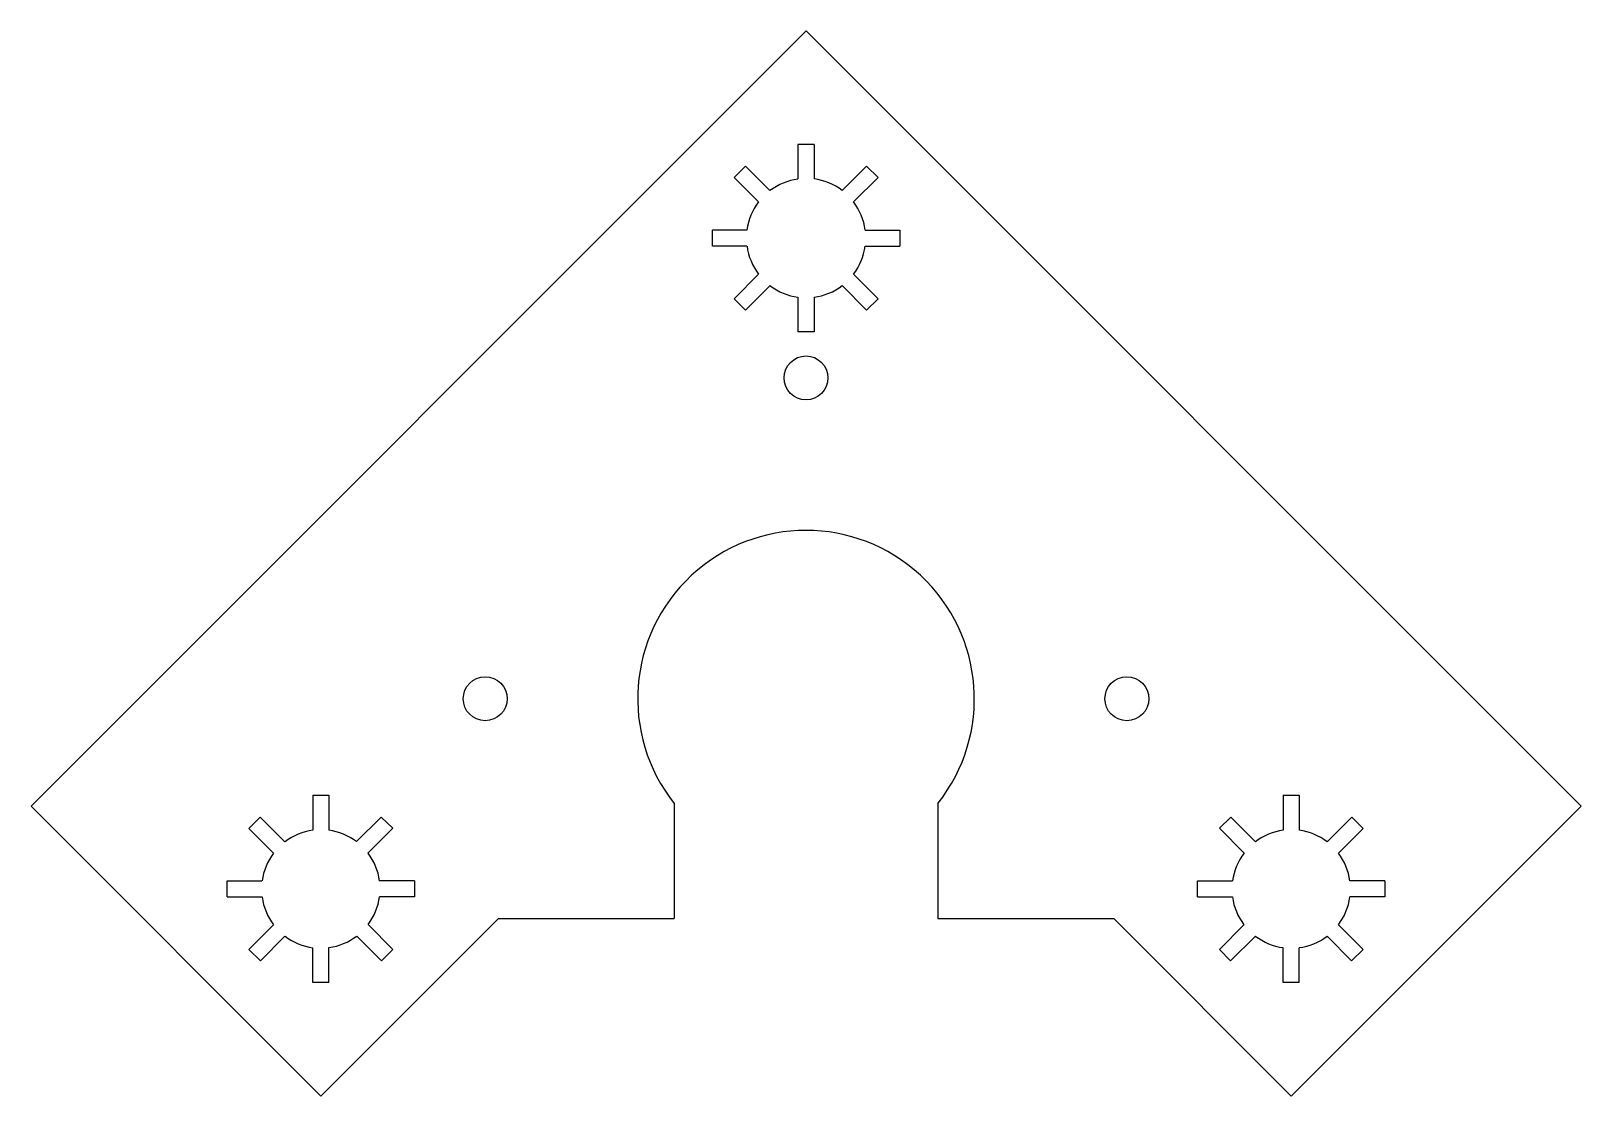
# Model space of a CAD drawing. Header units: millimetres. Extents: x -194 to -88, y 80 to 153.
import ezdxf

# ---------------------------------------------------------------- set-up
doc = ezdxf.new("R2010")
doc.units = ezdxf.units.MM

msp = doc.modelspace()

# ---------------------------------------------------------------- linework, layer by layer
at = {"color": 7, "linetype": 'Continuous', "lineweight": 25}
for p, q in [((-194.37, 99.78), (-141.42, 152.74)), ((-141.42, 152.74), (-88.47, 99.78)), ((-140.87, 144.99), (-141.97, 144.99)), ((-141.97, 144.99), (-141.97, 142.63)), ((-140.87, 144.99), (-140.87, 142.63)), ((-146.34, 142.73), (-145.56, 143.51)), ((-143.89, 141.84), (-145.56, 143.51)), ((-138.95, 141.84), (-137.28, 143.51)), ((-137.28, 143.51), (-136.5, 142.73)), ((-144.67, 141.06), (-146.34, 142.73)), ((-138.18, 141.06), (-136.5, 142.73)), ((-147.82, 138.04), (-147.82, 139.14)), ((-145.46, 139.14), (-147.82, 139.14)), ((-137.38, 139.14), (-135.02, 139.14)), ((-135.02, 139.14), (-135.02, 138.04)), ((-145.46, 138.04), (-147.82, 138.04)), ((-137.38, 138.04), (-135.02, 138.04)), ((-144.66, 136.12), (-146.34, 134.45)), ((-138.18, 136.13), (-136.5, 134.45)), ((-143.88, 135.35), (-145.56, 133.67)), ((-141.97, 134.55), (-141.97, 132.19)), ((-140.87, 134.56), (-140.87, 132.19)), ((-138.95, 135.35), (-137.28, 133.67)), ((-145.56, 133.67), (-146.34, 134.45)), ((-136.5, 134.45), (-137.28, 133.67)), ((-140.87, 132.19), (-141.97, 132.19)), ((-194.37, 99.78), (-174.57, 79.98)), ((-175.12, 100.53), (-175.12, 98.14)), ((-175.12, 100.53), (-174.02, 100.53)), ((-174.02, 100.53), (-174.02, 98.14)), ((-150.42, 99.96), (-150.42, 92.12)), ((-132.42, 99.96), (-132.42, 92.12)), ((-108.82, 100.53), (-108.82, 98.14)), ((-108.82, 100.53), (-107.72, 100.53)), ((-108.27, 79.98), (-88.47, 99.78)), ((-107.72, 100.53), (-107.72, 98.14)), ((-179.48, 98.26), (-178.71, 99.04)), ((-178.71, 99.04), (-177.02, 97.35)), ((-170.44, 99.04), (-172.13, 97.36)), ((-170.44, 99.04), (-169.66, 98.27)), ((-113.18, 98.27), (-112.4, 99.04)), ((-112.4, 99.04), (-110.72, 97.35)), ((-104.13, 99.04), (-105.82, 97.35)), ((-104.13, 99.04), (-103.36, 98.26)), ((-179.48, 98.26), (-177.8, 96.58)), ((-169.66, 98.27), (-171.35, 96.58)), ((-113.18, 98.27), (-111.49, 96.58)), ((-103.36, 98.26), (-105.04, 96.58)), ((-180.97, 93.58), (-180.97, 94.68)), ((-180.97, 94.68), (-178.59, 94.68)), ((-168.17, 94.68), (-170.56, 94.68)), ((-168.17, 94.68), (-168.17, 93.58)), ((-114.67, 93.58), (-114.67, 94.68)), ((-114.67, 94.68), (-112.28, 94.68)), ((-101.87, 94.68), (-104.26, 94.68)), ((-101.87, 94.68), (-101.87, 93.58)), ((-180.97, 93.58), (-178.59, 93.58)), ((-168.17, 93.58), (-170.56, 93.58)), ((-114.67, 93.58), (-112.28, 93.58)), ((-101.87, 93.58), (-104.26, 93.58)), ((-179.48, 89.99), (-177.8, 91.68)), ((-174.57, 79.98), (-162.44, 92.12)), ((-169.66, 90), (-171.34, 91.69)), ((-162.44, 92.12), (-150.42, 92.12)), ((-132.42, 92.12), (-120.4, 92.12)), ((-108.27, 79.98), (-120.4, 92.12)), ((-113.18, 90), (-111.5, 91.68)), ((-103.36, 89.99), (-105.04, 91.68)), ((-178.7, 89.22), (-177.02, 90.9)), ((-175.12, 87.73), (-175.12, 90.11)), ((-174.02, 87.73), (-174.02, 90.12)), ((-170.43, 89.22), (-172.12, 90.91)), ((-112.41, 89.22), (-110.72, 90.9)), ((-108.82, 87.73), (-108.82, 90.11)), ((-107.72, 87.73), (-107.72, 90.11)), ((-104.14, 89.22), (-105.82, 90.9)), ((-178.7, 89.22), (-179.48, 89.99)), ((-169.66, 90), (-170.43, 89.22)), ((-112.41, 89.22), (-113.18, 90)), ((-103.36, 89.99), (-104.14, 89.22)), ((-174.02, 87.73), (-175.12, 87.73)), ((-107.72, 87.73), (-108.82, 87.73))]:
    msp.add_line(p, q, dxfattribs=at)
for centre in [(-141.42, 129.04), (-163.34, 107.12), (-119.5, 107.12)]:
    msp.add_circle(centre, 1.5, dxfattribs=at)
for centre, radius, start, end in [((-141.42, 138.59), 4.07, 97.7568, 127.2782), ((-141.42, 138.59), 4.08, 52.7331, 82.2432), ((-141.42, 138.59), 4.08, 142.7919, 172.304), ((-141.42, 138.59), 4.08, 7.7345, 37.2194), ((-141.42, 138.59), 4.07, 187.8177, 217.3054), ((-141.42, 138.59), 4.08, 322.7603, 352.2208), ((-141.42, 138.59), 4.08, 232.8191, 262.2816), ((-141.42, 138.59), 4.08, 277.7953, 307.2466), ((-141.42, 107.12), 11.5, 321.5, 218.5), ((-174.57, 94.13), 4.05, 97.805, 127.179), ((-174.57, 94.13), 4.05, 52.8518, 82.195), ((-108.27, 94.13), 4.05, 97.805, 127.1596), ((-108.27, 94.13), 4.05, 52.8323, 82.195), ((-174.57, 94.13), 4.05, 142.7891, 172.2032), ((-174.57, 94.13), 4.05, 7.902, 37.2417), ((-108.27, 94.13), 4.05, 142.7696, 172.1368), ((-108.27, 94.13), 4.05, 7.8355, 37.2223), ((-174.57, 94.13), 4.05, 187.8133, 217.2534), ((-174.57, 94.13), 4.05, 322.9262, 352.2919), ((-108.27, 94.13), 4.05, 187.7468, 217.14), ((-108.27, 94.13), 4.05, 322.8127, 352.2255), ((-174.57, 94.13), 4.05, 232.8634, 262.3001), ((-174.57, 94.13), 4.05, 277.9102, 307.3161), ((-108.27, 94.13), 4.05, 232.75, 262.1673), ((-108.27, 94.13), 4.05, 277.7773, 307.2027)]:
    msp.add_arc(centre, radius, start, end, dxfattribs=at)

doc.saveas('drawing.dxf')
